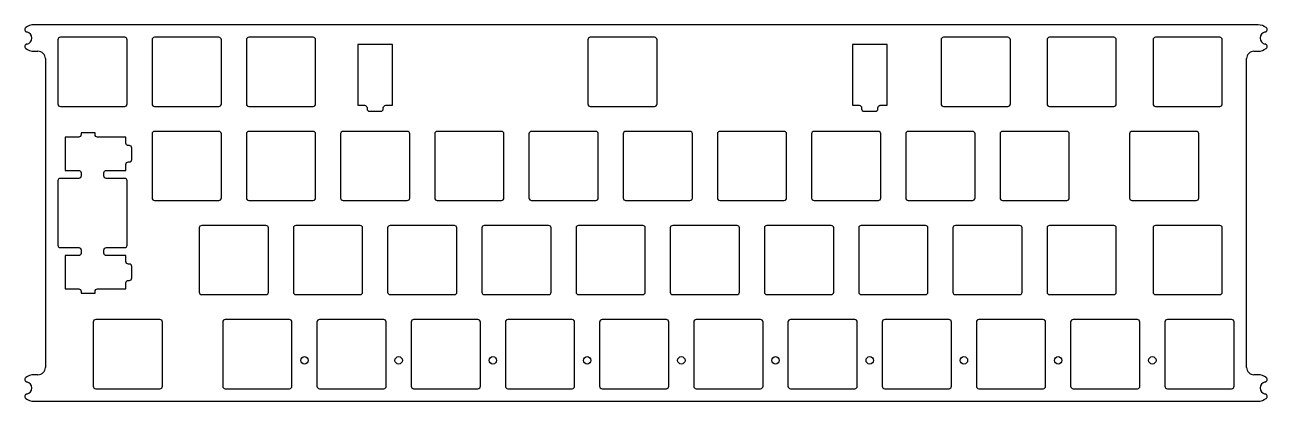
# Model space of a CAD drawing. Header units: millimetres. Extents: x -255 to -3, y 3 to 79.
import ezdxf

# ---------------------------------------------------------------- set-up
doc = ezdxf.new("R2010")
doc.units = ezdxf.units.MM
doc.layers.get('0').update_dxf_attribs({"linetype": 'CONTINUOUS'})

msp = doc.modelspace()

# ---------------------------------------------------------------- linework, layer by layer
for p, q in [((-5.18, 79.2), (-252.71, 79.2)), ((-252.71, 73.85), (-251.89, 73.85)), ((-6, 73.85), (-5.18, 73.85)), ((-250.39, 72.35), (-250.39, 9.85)), ((-7.5, 9.85), (-7.5, 72.35)), ((-251.89, 8.35), (-252.71, 8.35)), ((-5.18, 8.35), (-6, 8.35)), ((-252.71, 3), (-5.18, 3))]:
    msp.add_line(p, q)
for points in [[(-234.36, 76.67), (-247.36, 76.67, 0.414214), (-247.86, 76.17), (-247.86, 63.17, 0.414214), (-247.36, 62.67), (-234.36, 62.67, 0.414214), (-233.86, 63.17), (-233.86, 76.17, 0.414214)], [(-228.31, 62.67), (-215.31, 62.67, 0.414214), (-214.81, 63.17), (-214.81, 76.17, 0.414214), (-215.31, 76.67), (-228.31, 76.67, 0.414214), (-228.81, 76.17), (-228.81, 63.17, 0.414214)], [(-209.26, 62.67), (-196.26, 62.67, 0.414214), (-195.76, 63.17), (-195.76, 76.17, 0.414214), (-196.26, 76.67), (-209.26, 76.67, 0.414214), (-209.76, 76.17), (-209.76, 63.17, 0.414214)], [(-140.21, 62.67), (-127.21, 62.67, 0.414214), (-126.71, 63.17), (-126.71, 76.17, 0.414214), (-127.21, 76.67), (-140.21, 76.67, 0.414214), (-140.71, 76.17), (-140.71, 63.17, 0.414214)], [(-68.77, 62.67), (-55.77, 62.67, 0.414214), (-55.27, 63.17), (-55.27, 76.17, 0.414214), (-55.77, 76.67), (-68.77, 76.67, 0.414214), (-69.27, 76.17), (-69.27, 63.17, 0.414214)], [(-47.34, 62.67), (-34.34, 62.67, 0.414214), (-33.84, 63.17), (-33.84, 76.17, 0.414214), (-34.34, 76.67), (-47.34, 76.67, 0.414214), (-47.84, 76.17), (-47.84, 63.17, 0.414214)], [(-25.91, 62.67), (-12.91, 62.67, 0.414214), (-12.41, 63.17), (-12.41, 76.17, 0.414214), (-12.91, 76.67), (-25.91, 76.67, 0.414214), (-26.41, 76.17), (-26.41, 63.17, 0.414214)], [(-185.86, 62.9, -0.414214), (-185.36, 62.4), (-185.36, 62.2, 0.414214), (-184.86, 61.7), (-182.56, 61.7, 0.414214), (-182.06, 62.2), (-182.06, 62.4, -0.414214), (-181.56, 62.9), (-180.21, 62.9), (-180.21, 75.2), (-187.21, 75.2), (-187.21, 62.9)], [(-82.06, 62.4, -0.414214), (-81.56, 62.9), (-80.21, 62.9), (-80.21, 75.2), (-87.21, 75.2), (-87.21, 62.9), (-85.86, 62.9, -0.414214), (-85.36, 62.4), (-85.36, 62.2, 0.414214), (-84.86, 61.7), (-82.56, 61.7, 0.414214), (-82.06, 62.2)], [(-234.11, 50.95, -0.414214), (-233.61, 51.45), (-233.41, 51.45, 0.414214), (-232.91, 51.95), (-232.91, 54.25, 0.414214), (-233.41, 54.75), (-233.61, 54.75, -0.414214), (-234.11, 55.25), (-234.11, 56.48), (-239.86, 56.48, -0.414214), (-240.36, 56.97), (-240.36, 57.3), (-243.16, 57.3), (-243.16, 56.97, -0.414214), (-243.66, 56.48), (-246.41, 56.48), (-246.41, 49.72), (-243.66, 49.72, -0.414214), (-243.16, 49.23), (-243.16, 48.6, -0.414214), (-243.66, 48.1), (-247.36, 48.1, 0.414214), (-247.86, 47.6), (-247.86, 34.6, 0.414214), (-247.36, 34.1), (-243.66, 34.1, -0.414214), (-243.16, 33.6), (-243.16, 32.98, -0.414214), (-243.66, 32.47), (-246.41, 32.47), (-246.41, 25.72), (-243.66, 25.72, -0.414214), (-243.16, 25.23), (-243.16, 24.9), (-240.36, 24.9), (-240.36, 25.23, -0.414214), (-239.86, 25.72), (-234.11, 25.72), (-234.11, 26.95, -0.414214), (-233.61, 27.45), (-233.41, 27.45, 0.414214), (-232.91, 27.95), (-232.91, 30.25, 0.414214), (-233.41, 30.75), (-233.61, 30.75, -0.414214), (-234.11, 31.25), (-234.11, 32.47), (-238.06, 32.47, -0.414214), (-238.56, 32.98), (-238.56, 33.6, -0.414214), (-238.06, 34.1), (-234.36, 34.1, 0.414214), (-233.86, 34.6), (-233.86, 47.6, 0.414214), (-234.36, 48.1), (-238.06, 48.1, -0.414214), (-238.56, 48.6), (-238.56, 49.23, -0.414214), (-238.06, 49.72), (-234.11, 49.72)], [(-214.81, 44.13), (-214.81, 57.12, 0.414214), (-215.31, 57.62), (-228.31, 57.62, 0.414214), (-228.81, 57.12), (-228.81, 44.13, 0.414214), (-228.31, 43.63), (-215.31, 43.63, 0.414214)], [(-195.76, 44.13), (-195.76, 57.12, 0.414214), (-196.26, 57.62), (-209.26, 57.62, 0.414214), (-209.76, 57.12), (-209.76, 44.13, 0.414214), (-209.26, 43.63), (-196.26, 43.63, 0.414214)], [(-190.21, 43.63), (-177.21, 43.63, 0.414214), (-176.71, 44.13), (-176.71, 57.12, 0.414214), (-177.21, 57.62), (-190.21, 57.62, 0.414214), (-190.71, 57.12), (-190.71, 44.13, 0.414214)], [(-158.16, 57.62), (-171.16, 57.62, 0.414214), (-171.66, 57.12), (-171.66, 44.13, 0.414214), (-171.16, 43.63), (-158.16, 43.63, 0.414214), (-157.66, 44.13), (-157.66, 57.12, 0.414214)], [(-152.11, 43.63), (-139.11, 43.63, 0.414214), (-138.61, 44.13), (-138.61, 57.12, 0.414214), (-139.11, 57.62), (-152.11, 57.62, 0.414214), (-152.61, 57.12), (-152.61, 44.13, 0.414214)], [(-133.56, 57.12), (-133.56, 44.13, 0.414214), (-133.06, 43.63), (-120.06, 43.63, 0.414214), (-119.56, 44.13), (-119.56, 57.12, 0.414214), (-120.06, 57.62), (-133.06, 57.62, 0.414214)], [(-114.01, 43.63), (-101.01, 43.63, 0.414214), (-100.51, 44.13), (-100.51, 57.12, 0.414214), (-101.01, 57.62), (-114.01, 57.62, 0.414214), (-114.51, 57.12), (-114.51, 44.13, 0.414214)], [(-81.96, 57.62), (-94.96, 57.62, 0.414214), (-95.46, 57.12), (-95.46, 44.13, 0.414214), (-94.96, 43.63), (-81.96, 43.63, 0.414214), (-81.46, 44.13), (-81.46, 57.12, 0.414214)], [(-62.41, 44.13), (-62.41, 57.12, 0.414214), (-62.91, 57.62), (-75.91, 57.62, 0.414214), (-76.41, 57.12), (-76.41, 44.13, 0.414214), (-75.91, 43.63), (-62.91, 43.63, 0.414214)], [(-43.36, 44.13), (-43.36, 57.12, 0.414214), (-43.86, 57.62), (-56.86, 57.62, 0.414214), (-57.36, 57.12), (-57.36, 44.13, 0.414214), (-56.86, 43.63), (-43.86, 43.63, 0.414214)], [(-30.67, 43.63), (-17.67, 43.63, 0.414214), (-17.17, 44.13), (-17.17, 57.12, 0.414214), (-17.67, 57.62), (-30.67, 57.62, 0.414214), (-31.17, 57.12), (-31.17, 44.13, 0.414214)], [(-205.29, 25.08), (-205.29, 38.08, 0.414214), (-205.79, 38.57), (-218.79, 38.57, 0.414214), (-219.29, 38.08), (-219.29, 25.08, 0.414214), (-218.79, 24.58), (-205.79, 24.58, 0.414214)], [(-186.24, 25.08), (-186.24, 38.08, 0.414214), (-186.74, 38.57), (-199.74, 38.57, 0.414214), (-200.24, 38.08), (-200.24, 25.08, 0.414214), (-199.74, 24.58), (-186.74, 24.58, 0.414214)], [(-180.69, 24.58), (-167.69, 24.58, 0.414214), (-167.19, 25.08), (-167.19, 38.08, 0.414214), (-167.69, 38.57), (-180.69, 38.57, 0.414214), (-181.19, 38.08), (-181.19, 25.08, 0.414214)], [(-148.64, 38.57), (-161.64, 38.57, 0.414214), (-162.14, 38.08), (-162.14, 25.08, 0.414214), (-161.64, 24.58), (-148.64, 24.58, 0.414214), (-148.14, 25.08), (-148.14, 38.08, 0.414214)], [(-142.59, 24.58), (-129.59, 24.58, 0.414214), (-129.09, 25.08), (-129.09, 38.08, 0.414214), (-129.59, 38.57), (-142.59, 38.57, 0.414214), (-143.09, 38.08), (-143.09, 25.08, 0.414214)], [(-124.04, 38.08), (-124.04, 25.08, 0.414214), (-123.54, 24.58), (-110.54, 24.58, 0.414214), (-110.04, 25.08), (-110.04, 38.08, 0.414214), (-110.54, 38.57), (-123.54, 38.57, 0.414214)], [(-104.49, 24.58), (-91.49, 24.58, 0.414214), (-90.99, 25.08), (-90.99, 38.08, 0.414214), (-91.49, 38.57), (-104.49, 38.57, 0.414214), (-104.99, 38.08), (-104.99, 25.08, 0.414214)], [(-72.44, 38.57), (-85.44, 38.57, 0.414214), (-85.94, 38.08), (-85.94, 25.08, 0.414214), (-85.44, 24.58), (-72.44, 24.58, 0.414214), (-71.94, 25.08), (-71.94, 38.08, 0.414214)], [(-52.89, 25.08), (-52.89, 38.08, 0.414214), (-53.39, 38.57), (-66.39, 38.57, 0.414214), (-66.89, 38.08), (-66.89, 25.08, 0.414214), (-66.39, 24.58), (-53.39, 24.58, 0.414214)], [(-33.84, 25.08), (-33.84, 38.08, 0.414214), (-34.34, 38.57), (-47.34, 38.57, 0.414214), (-47.84, 38.08), (-47.84, 25.08, 0.414214), (-47.34, 24.58), (-34.34, 24.58, 0.414214)], [(-25.91, 24.58), (-12.91, 24.58, 0.414214), (-12.41, 25.08), (-12.41, 38.08, 0.414214), (-12.91, 38.57), (-25.91, 38.57, 0.414214), (-26.41, 38.08), (-26.41, 25.08, 0.414214)], [(-227.22, 19.52), (-240.22, 19.52, 0.414214), (-240.72, 19.03), (-240.72, 6.03, 0.414214), (-240.22, 5.52), (-227.22, 5.52, 0.414214), (-226.72, 6.03), (-226.72, 19.03, 0.414214)], [(-201.02, 19.52), (-214.03, 19.52, 0.414214), (-214.53, 19.03), (-214.53, 6.03, 0.414214), (-214.03, 5.52), (-201.02, 5.52, 0.414214), (-200.53, 6.03), (-200.53, 19.03, 0.414214)], [(-195.48, 19.03), (-195.48, 6.03, 0.414214), (-194.98, 5.52), (-181.98, 5.52, 0.414214), (-181.48, 6.03), (-181.48, 19.03, 0.414214), (-181.98, 19.52), (-194.98, 19.52, 0.414214)], [(-176.42, 19.03), (-176.42, 6.03, 0.414214), (-175.93, 5.52), (-162.93, 5.52, 0.414214), (-162.43, 6.03), (-162.43, 19.03, 0.414214), (-162.93, 19.52), (-175.93, 19.52, 0.414214)], [(-143.88, 19.52), (-156.88, 19.52, 0.414214), (-157.38, 19.03), (-157.38, 6.03, 0.414214), (-156.88, 5.52), (-143.88, 5.52, 0.414214), (-143.38, 6.03), (-143.38, 19.03, 0.414214)], [(-137.83, 5.52), (-124.83, 5.52, 0.414214), (-124.33, 6.03), (-124.33, 19.03, 0.414214), (-124.83, 19.52), (-137.83, 19.52, 0.414214), (-138.32, 19.03), (-138.32, 6.03, 0.414214)], [(-119.28, 19.03), (-119.28, 6.03, 0.414214), (-118.78, 5.52), (-105.78, 5.52, 0.414214), (-105.28, 6.03), (-105.28, 19.03, 0.414214), (-105.78, 19.52), (-118.78, 19.52, 0.414214)], [(-86.23, 6.03), (-86.23, 19.03, 0.414214), (-86.73, 19.52), (-99.72, 19.52, 0.414214), (-100.23, 19.03), (-100.23, 6.03, 0.414214), (-99.72, 5.52), (-86.73, 5.52, 0.414214)], [(-67.17, 6.03), (-67.17, 19.03, 0.414214), (-67.67, 19.52), (-80.67, 19.52, 0.414214), (-81.17, 19.03), (-81.17, 6.03, 0.414214), (-80.67, 5.52), (-67.67, 5.52, 0.414214)], [(-48.13, 6.03), (-48.13, 19.03, 0.414214), (-48.63, 19.52), (-61.63, 19.52, 0.414214), (-62.12, 19.03), (-62.12, 6.03, 0.414214), (-61.63, 5.52), (-48.63, 5.52, 0.414214)], [(-29.08, 6.03), (-29.08, 19.03, 0.414214), (-29.58, 19.52), (-42.58, 19.52, 0.414214), (-43.08, 19.03), (-43.08, 6.03, 0.414214), (-42.58, 5.52), (-29.58, 5.52, 0.414214)], [(-10.02, 6.03), (-10.02, 19.03, 0.414214), (-10.53, 19.52), (-23.52, 19.52, 0.414214), (-24.02, 19.03), (-24.02, 6.03, 0.414214), (-23.52, 5.52), (-10.53, 5.52, 0.414214)]]:
    msp.add_lwpolyline(points, format="xyb", close=True)
for centre in [(-198, 11.27), (-178.95, 11.27), (-159.9, 11.27), (-140.85, 11.27), (-121.8, 11.27), (-102.75, 11.27), (-83.7, 11.27), (-64.65, 11.27), (-45.6, 11.27), (-26.55, 11.27)]:
    msp.add_circle(centre, 0.75)
for centre, radius, start, end in [((-254.05, 78.24), 0.5, 127.8792, 258.8119), ((-252.71, 76.52), 2.68, 90, 127.8792), ((-5.18, 76.52), 2.67, 52.1208, 90), ((-3.84, 78.24), 0.5, -78.8119, 52.1208), ((-254.39, 76.52), 1.25, -78.8119, 78.8119), ((-3.5, 76.52), 1.25, 101.1881, 258.8119), ((-254.05, 74.81), 0.5, 101.1881, 232.1208), ((-252.71, 76.52), 2.67, 232.1208, 270), ((-251.89, 72.35), 1.5, 0, 90), ((-6, 72.35), 1.5, 90, 180), ((-5.18, 76.52), 2.67, 270, 307.8792), ((-3.84, 74.81), 0.5, -52.1208, 78.8119), ((-254.05, 7.39), 0.5, 127.8792, 258.8119), ((-252.71, 5.67), 2.67, 90, 127.8792), ((-251.89, 9.85), 1.5, 270, 360), ((-6, 9.85), 1.5, 180, 270), ((-5.18, 5.67), 2.68, 52.1208, 90), ((-3.84, 7.39), 0.5, -78.8119, 52.1208), ((-254.39, 5.67), 1.25, -78.8119, 78.8119), ((-3.5, 5.67), 1.25, 101.1881, 258.8119), ((-254.05, 3.96), 0.5, 101.1881, 232.1208), ((-252.71, 5.67), 2.67, 232.1208, 270), ((-5.18, 5.67), 2.67, 270, 307.8792), ((-3.84, 3.96), 0.5, -52.1208, 78.8119)]:
    msp.add_arc(centre, radius, start, end)

doc.saveas('drawing.dxf')
